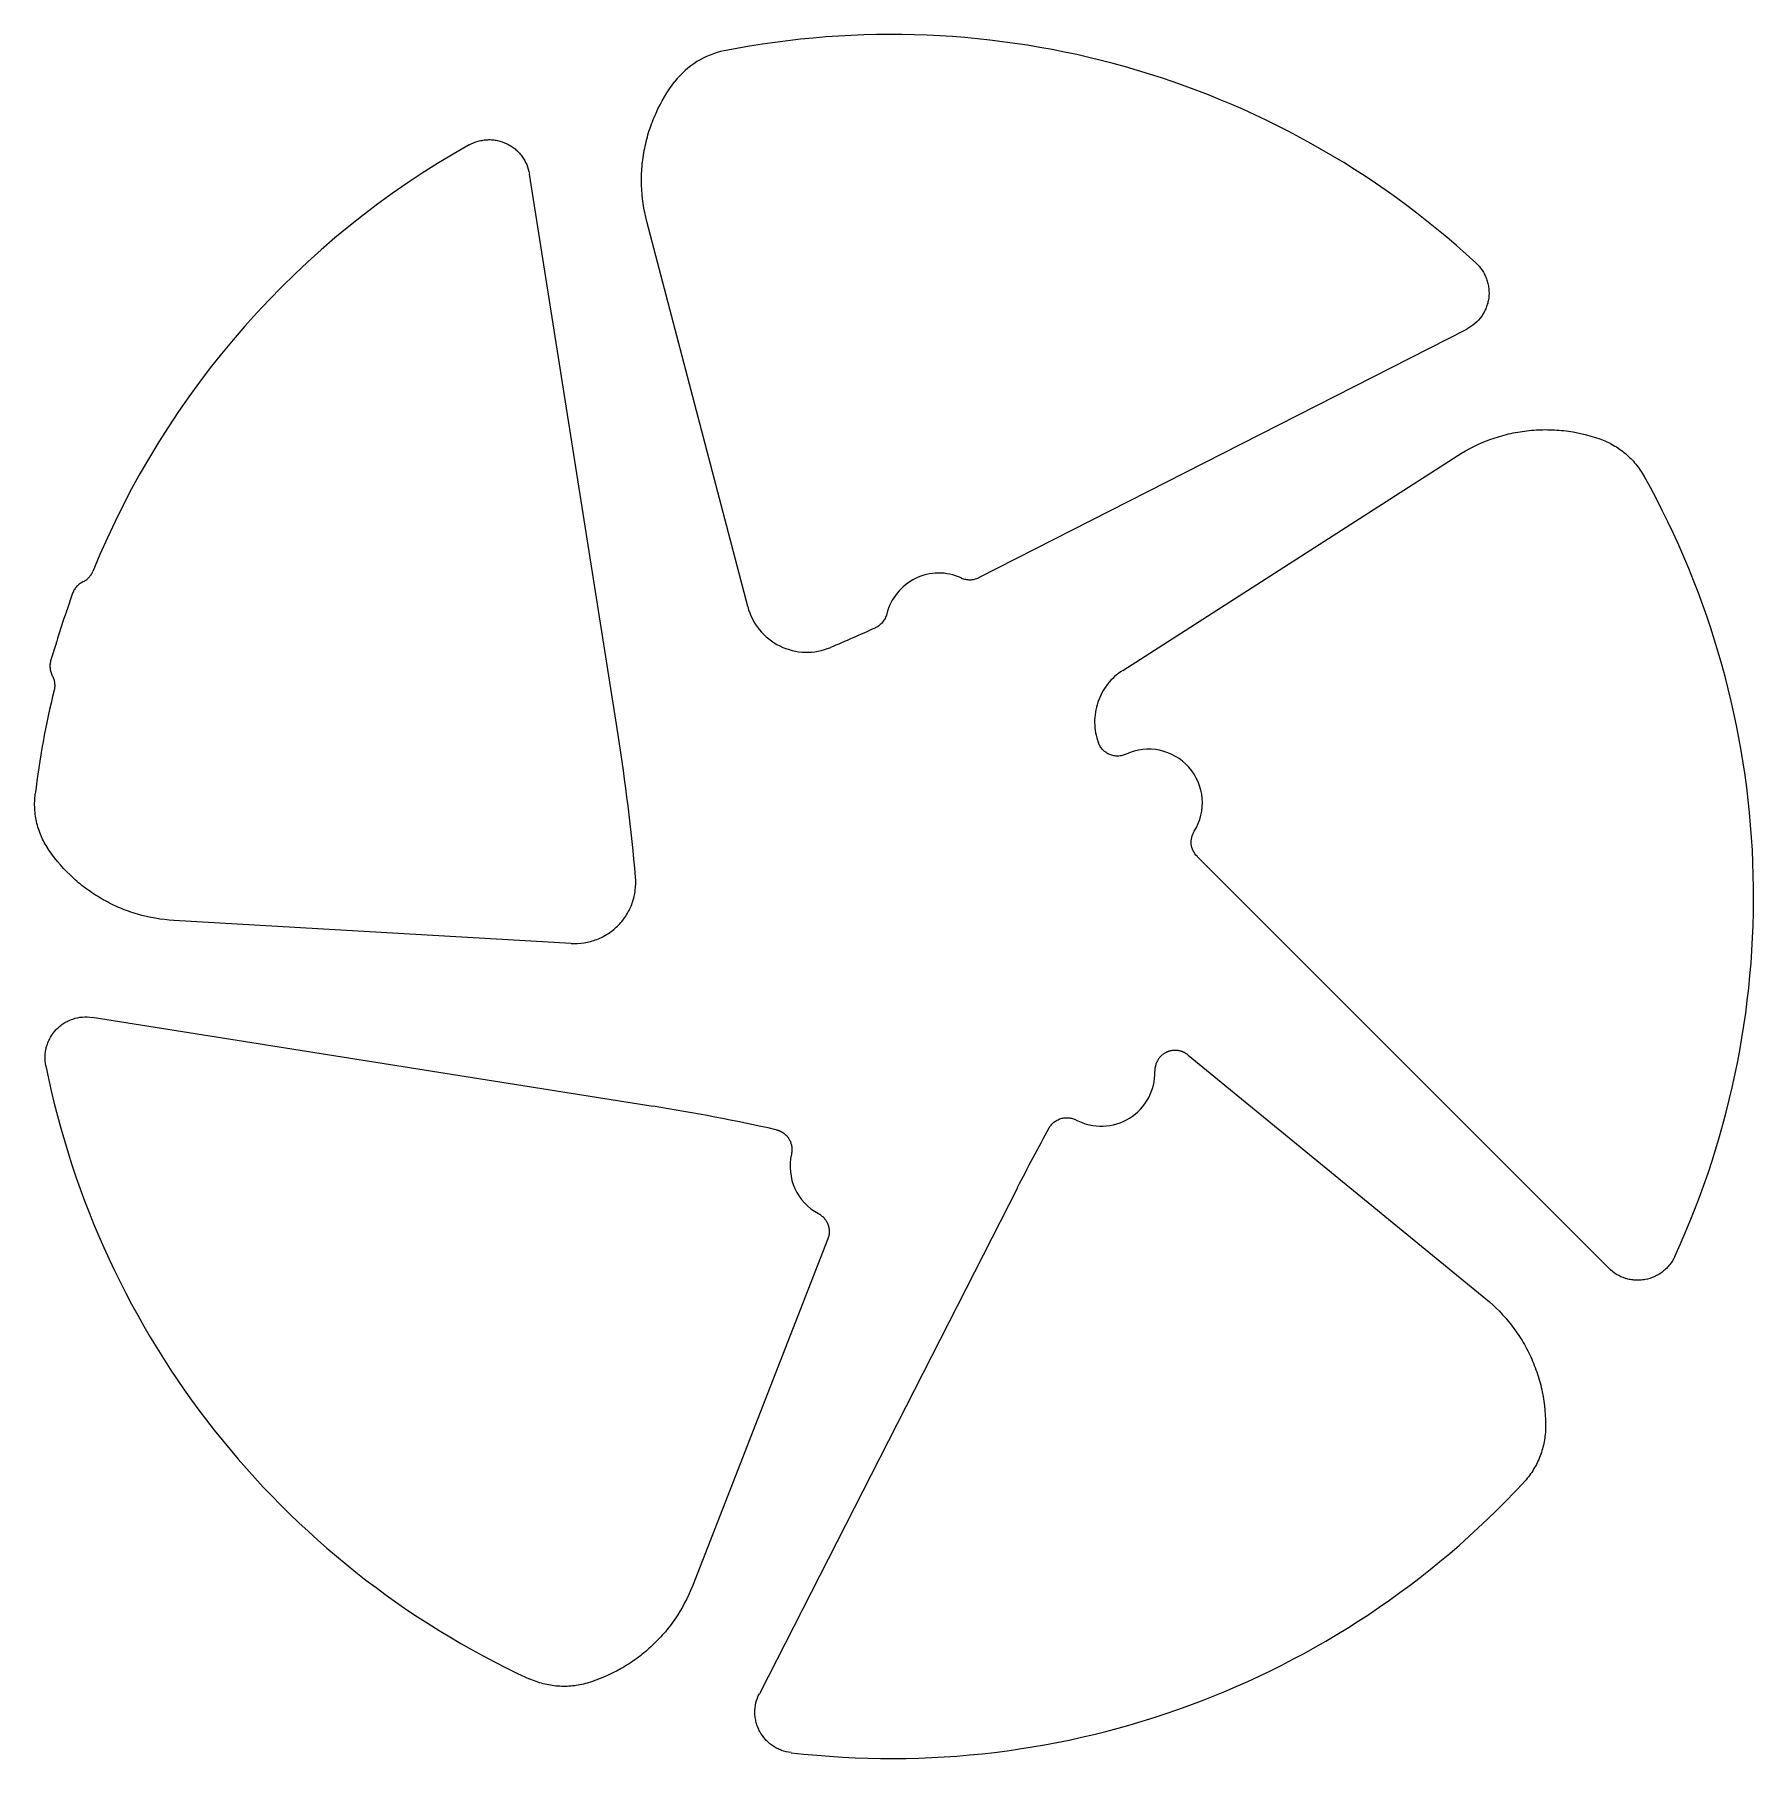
# Model space of a CAD drawing. Header units: inches. Extents: x 2 to 213, y 4 to 215.
import ezdxf

# ---------------------------------------------------------------- set-up
doc = ezdxf.new("R2010")
doc.units = ezdxf.units.IN
doc.header["$MEASUREMENT"] = 0

msp = doc.modelspace()

# ---------------------------------------------------------------- linework, layer by layer
at = {"color": 7, "linetype": 'Continuous', "lineweight": 15}
for p, q in [((73.83, 129.66), (62.98, 198.25)), ((89.68, 145.36), (77.35, 192.43)), ((117.94, 148.91), (177.59, 179.29)), ((135.54, 137.55), (176.49, 163.83)), ((7.09, 146.88), (6.44, 144.88)), ((5.12, 140.84), (4.48, 138.84)), ((145.88, 113.54), (194.97, 64.43)), ((68.08, 104.16), (19.51, 106.97)), ((78.12, 84.23), (9.53, 95.11)), ((143.53, 90.5), (179.93, 60.7)), ((122.65, 74.27), (91.1, 12.4)), ((99.47, 68.01), (82.91, 25.56))]:
    msp.add_line(p, q, dxfattribs=at)
for centre, radius, start, end in [((107.24, 109.9), 105.42, 47.325, 101.1697), ((107.24, 109.9), 105.42, 119.325, 157.8403), ((107.24, 109.9), 105.43, 335.325, 29.1697), ((113.05, 142.89), 6.56, 65.518, 166.2813), ((2.26, 370.55), 250, 292.9707, 294.3366), ((107.24, 109.9), 105.43, 166.1597, 173.1697), ((-173.1, 90.6), 250, 4.9707, 8.9873), ((138.71, 121.35), 6.56, 328.0159, 114.9943), ((322.69, 290.28), 250, 224.579, 224.9873), ((107.24, 109.9), 105.43, 191.325, 245.1697), ((132.9, 88.36), 6.56, 242.2965, 1.3624), ((38.95, -162.68), 250, 77.4835, 80.9873), ((345.37, -39.27), 250, 151.0995, 152.9873), ((101.42, 76.9), 6.56, 166.98, 241.8916), ((107.24, 109.9), 105.43, 263.325, 317.1697)]:
    msp.add_arc(centre, radius, start, end, dxfattribs=at)
at = {"color": 3}
for centre, radius, start, end in [((88.76, 203.46), 10.05, 101.146, 142.5458), ((96.9, 147.23), 7.46, 194.5516, 293.103)]:
    msp.add_arc(centre, radius, start, end, dxfattribs=at)
at = {"color": 7, "linetype": 'Continuous', "lineweight": 15}
msp.add_ellipse((5.78, 142.86), major_axis=(0.66, 2.02), ratio=0.026186, start_param=0, end_param=3.141593, dxfattribs=at)
for points, knots in [([(77.35, 192.43), (76.96, 193.9), (76.75, 195.39), (76.68, 197.65), (76.7, 198.4), (76.83, 199.92), (76.93, 200.67), (77.23, 202.14), (77.42, 202.87), (77.76, 203.94), (77.89, 204.3), (78.16, 205.01), (78.31, 205.36), (79.09, 207.09), (79.86, 208.38), (80.78, 209.58)], [0, 0, 0, 0, 0.25, 0.25, 0.375, 0.375, 0.5, 0.5, 0.625, 0.625, 0.6875, 0.6875, 0.75, 0.75, 1, 1, 1, 1]), ([(55.6, 201.81), (55.95, 202.01), (56.32, 202.16), (56.9, 202.32), (57.1, 202.37), (57.5, 202.43), (57.69, 202.45), (58.09, 202.46), (58.29, 202.46), (58.69, 202.42), (58.89, 202.39), (59.48, 202.27), (59.86, 202.14), (60.4, 201.88), (60.58, 201.78), (60.92, 201.57), (61.08, 201.45), (61.38, 201.19), (61.53, 201.06), (61.81, 200.77), (61.94, 200.61), (62.3, 200.13), (62.49, 199.78), (62.81, 199.04), (62.92, 198.65), (62.98, 198.25)], [0, 0, 0, 0, 0.125, 0.125, 0.1875, 0.1875, 0.25, 0.25, 0.3125, 0.3125, 0.375, 0.375, 0.5, 0.5, 0.5625, 0.5625, 0.625, 0.625, 0.6875, 0.6875, 0.75, 0.75, 0.875, 0.875, 1, 1, 1, 1]), ([(178.7, 187.41), (178.99, 187.13), (179.25, 186.83), (179.58, 186.33), (179.69, 186.15), (179.87, 185.8), (179.95, 185.61), (180.08, 185.24), (180.14, 185.05), (180.23, 184.66), (180.27, 184.46), (180.33, 183.86), (180.33, 183.46), (180.25, 182.86), (180.21, 182.66), (180.1, 182.28), (180.04, 182.09), (179.9, 181.72), (179.81, 181.53), (179.62, 181.18), (179.51, 181.01), (179.17, 180.52), (178.9, 180.22), (178.29, 179.7), (177.95, 179.47), (177.59, 179.29)], [0, 0, 0, 0, 0.125, 0.125, 0.1875, 0.1875, 0.25, 0.25, 0.3125, 0.3125, 0.375, 0.375, 0.5, 0.5, 0.5625, 0.5625, 0.625, 0.625, 0.6875, 0.6875, 0.75, 0.75, 0.875, 0.875, 1, 1, 1, 1]), ([(176.49, 163.83), (177.77, 164.65), (179.12, 165.31), (181.25, 166.07), (181.97, 166.29), (183.46, 166.64), (184.2, 166.77), (185.69, 166.94), (186.44, 166.99), (187.57, 166.99), (187.95, 166.98), (188.71, 166.94), (189.08, 166.91), (190.98, 166.7), (192.44, 166.36), (193.86, 165.86)], [0, 0, 0, 0, 0.25, 0.25, 0.375, 0.375, 0.5, 0.5, 0.625, 0.625, 0.6875, 0.6875, 0.75, 0.75, 1, 1, 1, 1]), ([(193.86, 165.86), (194.44, 165.66), (194.99, 165.4), (196.03, 164.81), (196.53, 164.46), (197.46, 163.67), (197.89, 163.24), (198.65, 162.31), (198.99, 161.81), (199.29, 161.28)], [0, 0, 0, 0, 0.25, 0.25, 0.5, 0.5, 0.75, 0.75, 1, 1, 1, 1]), ([(8.37, 148.36), (8.22, 148.28), (8.08, 148.19), (7.88, 148.04), (7.82, 147.99), (7.69, 147.87), (7.63, 147.81), (7.47, 147.62), (7.37, 147.49), (7.21, 147.2), (7.14, 147.04), (7.09, 146.88)], [0, 0, 0, 0, 0.25, 0.25, 0.375, 0.375, 0.5, 0.5, 0.75, 0.75, 1, 1, 1, 1]), ([(8.37, 148.36), (8.51, 148.42), (8.64, 148.5), (8.89, 148.68), (9, 148.78), (9.21, 149.01), (9.3, 149.13), (9.47, 149.38), (9.54, 149.52), (9.6, 149.66)], [0, 0, 0, 0, 0.25, 0.25, 0.5, 0.5, 0.75, 0.75, 1, 1, 1, 1]), ([(115.77, 148.86), (115.94, 148.78), (116.12, 148.73), (116.48, 148.65), (116.67, 148.63), (117.04, 148.64), (117.23, 148.67), (117.59, 148.76), (117.77, 148.82), (117.94, 148.91)], [0, 0, 0, 0, 0.25, 0.25, 0.5, 0.5, 0.75, 0.75, 1, 1, 1, 1]), ([(106.67, 144.44), (106.63, 144.26), (106.57, 144.08), (106.4, 143.75), (106.29, 143.59), (106.05, 143.3), (105.92, 143.17), (105.62, 142.94), (105.45, 142.84), (105.28, 142.77)], [0, 0, 0, 0, 0.25, 0.25, 0.5, 0.5, 0.75, 0.75, 1, 1, 1, 1]), ([(4.48, 138.84), (4.42, 138.68), (4.39, 138.52), (4.36, 138.27), (4.35, 138.19), (4.35, 138.02), (4.36, 137.93), (4.38, 137.68), (4.41, 137.52), (4.5, 137.2), (4.57, 137.04), (4.65, 136.89)], [0, 0, 0, 0, 0.25, 0.25, 0.375, 0.375, 0.5, 0.5, 0.75, 0.75, 1, 1, 1, 1]), ([(135.54, 137.55), (135.18, 137.32), (134.85, 137.07), (134.23, 136.5), (133.94, 136.2), (133.42, 135.53), (133.19, 135.18), (132.79, 134.44), (132.62, 134.05), (132.35, 133.25), (132.25, 132.84), (132.12, 132.01), (132.09, 131.6), (132.1, 130.75), (132.14, 130.33), (132.29, 129.51), (132.4, 129.1), (132.55, 128.7)], [0, 0, 0, 0, 0.125, 0.125, 0.25, 0.25, 0.375, 0.375, 0.5, 0.5, 0.625, 0.625, 0.75, 0.75, 0.875, 0.875, 1, 1, 1, 1]), ([(4.65, 136.89), (4.72, 136.76), (4.78, 136.61), (4.87, 136.32), (4.9, 136.18), (4.94, 135.87), (4.95, 135.72), (4.93, 135.42), (4.91, 135.26), (4.87, 135.12)], [0, 0, 0, 0, 0.25, 0.25, 0.5, 0.5, 0.75, 0.75, 1, 1, 1, 1]), ([(135.94, 127.3), (135.78, 127.23), (135.62, 127.17), (135.29, 127.1), (135.12, 127.07), (134.77, 127.06), (134.6, 127.08), (134.35, 127.12), (134.27, 127.14), (134.1, 127.19), (134.02, 127.22), (133.78, 127.32), (133.63, 127.4), (133.35, 127.59), (133.22, 127.7), (132.98, 127.95), (132.87, 128.09), (132.69, 128.38), (132.61, 128.53), (132.55, 128.69)], [0, 0, 0, 0, 0.125, 0.125, 0.25, 0.25, 0.375, 0.375, 0.4375, 0.4375, 0.5, 0.5, 0.625, 0.625, 0.75, 0.75, 0.875, 0.875, 1, 1, 1, 1]), ([(4.26, 115.54), (3.91, 116.04), (3.62, 116.57), (3.12, 117.66), (2.92, 118.24), (2.63, 119.42), (2.54, 120.02), (2.47, 121.22), (2.49, 121.83), (2.56, 122.43)], [0, 0, 0, 0, 0.25, 0.25, 0.5, 0.5, 0.75, 0.75, 1, 1, 1, 1]), ([(144.62, 114.81), (144.43, 115.01), (144.27, 115.23), (144.03, 115.74), (143.95, 116.01), (143.89, 116.56), (143.9, 116.84), (144.03, 117.38), (144.13, 117.64), (144.28, 117.88)], [0, 0, 0, 0, 0.25, 0.25, 0.5, 0.5, 0.75, 0.75, 1, 1, 1, 1]), ([(19.51, 106.97), (17.99, 107.06), (16.5, 107.32), (14.34, 107.95), (13.62, 108.2), (12.22, 108.79), (11.54, 109.13), (10.23, 109.86), (9.6, 110.27), (8.68, 110.93), (8.38, 111.16), (7.79, 111.63), (7.51, 111.88), (6.1, 113.16), (5.11, 114.3), (4.26, 115.54)], [0, 0, 0, 0, 0.25, 0.25, 0.375, 0.375, 0.5, 0.5, 0.625, 0.625, 0.6875, 0.6875, 0.75, 0.75, 1, 1, 1, 1]), ([(68.08, 104.16), (68.62, 104.13), (69.15, 104.15), (69.94, 104.28), (70.2, 104.33), (70.72, 104.47), (70.98, 104.55), (71.73, 104.84), (72.2, 105.09), (72.87, 105.53), (73.09, 105.69), (73.5, 106.03), (73.7, 106.22), (74.07, 106.6), (74.24, 106.8), (74.57, 107.22), (74.73, 107.44), (75.15, 108.13), (75.38, 108.6), (75.65, 109.36), (75.72, 109.62), (75.85, 110.14), (75.89, 110.4), (75.99, 111.19), (76, 111.73), (75.96, 112.26)], [0, 0, 0, 0, 0.125, 0.125, 0.1875, 0.1875, 0.25, 0.25, 0.375, 0.375, 0.4375, 0.4375, 0.5, 0.5, 0.5625, 0.5625, 0.625, 0.625, 0.75, 0.75, 0.8125, 0.8125, 0.875, 0.875, 1, 1, 1, 1]), ([(3.86, 89.19), (3.78, 89.59), (3.75, 89.99), (3.78, 90.59), (3.8, 90.79), (3.86, 91.18), (3.9, 91.38), (4.01, 91.76), (4.08, 91.95), (4.24, 92.32), (4.33, 92.5), (4.63, 93.02), (4.86, 93.34), (5.28, 93.78), (5.43, 93.92), (5.74, 94.17), (5.9, 94.29), (6.24, 94.5), (6.41, 94.6), (6.77, 94.77), (6.96, 94.85), (7.53, 95.04), (7.92, 95.12), (8.73, 95.19), (9.13, 95.17), (9.53, 95.11)], [0, 0, 0, 0, 0.125, 0.125, 0.1875, 0.1875, 0.25, 0.25, 0.3125, 0.3125, 0.375, 0.375, 0.5, 0.5, 0.5625, 0.5625, 0.625, 0.625, 0.6875, 0.6875, 0.75, 0.75, 0.875, 0.875, 1, 1, 1, 1]), ([(143.53, 90.5), (143.5, 90.53), (143.44, 90.57), (143.35, 90.64), (143.26, 90.7), (143.16, 90.75), (143.07, 90.81), (142.97, 90.85), (142.88, 90.89), (142.78, 90.93), (142.68, 90.97), (142.58, 90.99), (142.48, 91.02), (142.38, 91.04), (142.28, 91.06), (142.18, 91.07), (142.09, 91.08), (141.99, 91.08), (141.89, 91.08), (141.8, 91.08), (141.7, 91.07), (141.61, 91.06), (141.52, 91.05), (141.43, 91.03), (141.34, 91.01), (141.25, 90.99), (141.17, 90.96), (141.09, 90.93), (141, 90.9), (140.93, 90.87), (140.82, 90.82), (140.69, 90.75), (140.54, 90.65), (140.39, 90.54), (140.24, 90.42), (140.11, 90.28), (139.98, 90.13), (139.87, 89.96), (139.76, 89.79), (139.67, 89.6), (139.59, 89.4), (139.53, 89.19), (139.49, 88.97), (139.46, 88.75), (139.46, 88.6), (139.46, 88.52)], [0, 0, 0, 0, 0.019659, 0.039145, 0.058457, 0.077595, 0.096559, 0.11535, 0.133968, 0.152413, 0.170684, 0.188783, 0.20671, 0.224464, 0.242046, 0.259457, 0.276696, 0.293764, 0.310662, 0.327389, 0.343946, 0.360333, 0.376552, 0.392602, 0.408483, 0.424198, 0.439745, 0.455126, 0.470341, 0.485391, 0.500277, 0.531422, 0.56325, 0.595766, 0.628976, 0.662884, 0.697494, 0.73281, 0.768835, 0.805572, 0.843022, 0.881189, 0.920073, 0.959677, 1, 1, 1, 1]), ([(126.51, 81.55), (126.59, 81.69), (126.68, 81.82), (126.83, 82.01), (126.89, 82.07), (127, 82.18), (127.06, 82.23), (127.25, 82.39), (127.38, 82.47), (127.67, 82.62), (127.82, 82.69), (128.12, 82.78), (128.28, 82.81), (128.52, 82.83), (128.6, 82.84), (128.76, 82.84), (128.84, 82.83), (129.08, 82.81), (129.24, 82.78), (129.55, 82.69), (129.7, 82.63), (129.85, 82.55)], [0, 0, 0, 0, 0.125, 0.125, 0.1875, 0.1875, 0.25, 0.25, 0.375, 0.375, 0.5, 0.5, 0.625, 0.625, 0.6875, 0.6875, 0.75, 0.75, 0.875, 0.875, 1, 1, 1, 1]), ([(93.14, 81.38), (93.17, 81.37), (93.25, 81.35), (93.36, 81.32), (93.46, 81.28), (93.57, 81.24), (93.67, 81.19), (93.77, 81.14), (93.87, 81.09), (93.96, 81.03), (94.05, 80.97), (94.14, 80.9), (94.22, 80.83), (94.3, 80.76), (94.38, 80.69), (94.45, 80.61), (94.52, 80.53), (94.59, 80.45), (94.65, 80.36), (94.72, 80.25), (94.81, 80.1), (94.9, 79.9), (94.97, 79.7), (95.03, 79.5), (95.07, 79.28), (95.09, 79.06), (95.09, 78.83), (95.07, 78.61), (95.04, 78.46), (95.02, 78.38)], [0, 0, 0, 0, 0.029298, 0.058414, 0.087349, 0.116102, 0.144674, 0.173066, 0.201276, 0.229307, 0.257158, 0.284829, 0.312322, 0.339635, 0.366771, 0.393728, 0.420508, 0.447111, 0.473538, 0.499788, 0.552566, 0.606036, 0.660202, 0.715068, 0.770638, 0.826913, 0.883897, 0.941592, 1, 1, 1, 1]), ([(98.33, 71.11), (98.36, 71.1), (98.43, 71.06), (98.53, 71), (98.62, 70.93), (98.71, 70.86), (98.8, 70.78), (98.89, 70.7), (98.97, 70.62), (99.05, 70.53), (99.12, 70.44), (99.19, 70.35), (99.26, 70.25), (99.32, 70.15), (99.37, 70.05), (99.42, 69.94), (99.47, 69.84), (99.51, 69.73), (99.54, 69.62), (99.57, 69.5), (99.6, 69.39), (99.62, 69.27), (99.63, 69.16), (99.64, 69.04), (99.64, 68.93), (99.64, 68.81), (99.63, 68.69), (99.62, 68.58), (99.6, 68.46), (99.58, 68.35), (99.55, 68.23), (99.51, 68.12), (99.49, 68.05), (99.47, 68.01)], [0, 0, 0, 0, 0.032267, 0.064528, 0.096785, 0.129038, 0.161287, 0.193533, 0.225775, 0.258016, 0.290255, 0.322492, 0.354729, 0.386965, 0.419201, 0.451438, 0.483676, 0.515915, 0.548156, 0.5804, 0.612646, 0.644896, 0.677149, 0.709407, 0.74167, 0.773938, 0.806212, 0.838491, 0.870778, 0.903072, 0.935373, 0.967682, 1, 1, 1, 1]), ([(203.03, 65.88), (202.87, 65.52), (202.66, 65.18), (202.28, 64.71), (202.15, 64.56), (201.86, 64.27), (201.71, 64.14), (201.4, 63.89), (201.24, 63.78), (200.89, 63.57), (200.71, 63.48), (200.16, 63.23), (199.78, 63.12), (199.19, 63.01), (198.99, 62.98), (198.59, 62.96), (198.39, 62.96), (197.99, 62.98), (197.79, 63.01), (197.4, 63.08), (197.2, 63.13), (196.63, 63.31), (196.27, 63.47), (195.58, 63.89), (195.26, 64.14), (194.97, 64.43)], [0, 0, 0, 0, 0.125, 0.125, 0.1875, 0.1875, 0.25, 0.25, 0.3125, 0.3125, 0.375, 0.375, 0.5, 0.5, 0.5625, 0.5625, 0.625, 0.625, 0.6875, 0.6875, 0.75, 0.75, 0.875, 0.875, 1, 1, 1, 1]), ([(179.93, 60.7), (181.11, 59.73), (182.15, 58.65), (183.53, 56.86), (183.96, 56.24), (184.75, 54.94), (185.11, 54.27), (185.73, 52.9), (186.01, 52.21), (186.36, 51.13), (186.47, 50.77), (186.66, 50.04), (186.75, 49.67), (187.13, 47.81), (187.27, 46.31), (187.23, 44.8)], [0, 0, 0, 0, 0.25, 0.25, 0.375, 0.375, 0.5, 0.5, 0.625, 0.625, 0.6875, 0.6875, 0.75, 0.75, 1, 1, 1, 1]), ([(187.23, 44.8), (187.21, 44.19), (187.14, 43.59), (186.9, 42.41), (186.72, 41.84), (186.26, 40.7), (185.98, 40.17), (185.34, 39.15), (184.97, 38.67), (184.55, 38.22)], [0, 0, 0, 0, 0.25, 0.25, 0.5, 0.5, 0.75, 0.75, 1, 1, 1, 1]), ([(82.91, 25.56), (82.35, 24.14), (81.65, 22.81), (80.38, 20.94), (79.92, 20.34), (78.92, 19.19), (78.4, 18.65), (77.29, 17.63), (76.71, 17.15), (75.8, 16.48), (75.49, 16.27), (74.85, 15.86), (74.53, 15.66), (72.88, 14.72), (71.49, 14.13), (70.05, 13.7)], [0, 0, 0, 0, 0.25, 0.25, 0.375, 0.375, 0.5, 0.5, 0.625, 0.625, 0.6875, 0.6875, 0.75, 0.75, 1, 1, 1, 1]), ([(70.05, 13.7), (69.46, 13.53), (68.87, 13.41), (67.67, 13.28), (67.07, 13.27), (65.85, 13.36), (65.25, 13.46), (64.09, 13.76), (63.52, 13.96), (62.96, 14.22)], [0, 0, 0, 0, 0.25, 0.25, 0.5, 0.5, 0.75, 0.75, 1, 1, 1, 1]), ([(94.98, 5.19), (94.58, 5.23), (94.19, 5.33), (93.63, 5.53), (93.44, 5.62), (93.09, 5.8), (92.91, 5.9), (92.58, 6.12), (92.43, 6.25), (92.12, 6.51), (91.98, 6.65), (91.57, 7.1), (91.34, 7.42), (91.06, 7.95), (90.97, 8.13), (90.83, 8.51), (90.76, 8.7), (90.67, 9.08), (90.63, 9.28), (90.57, 9.68), (90.56, 9.88), (90.55, 10.48), (90.6, 10.88), (90.78, 11.66), (90.92, 12.04), (91.1, 12.4)], [0, 0, 0, 0, 0.125, 0.125, 0.1875, 0.1875, 0.25, 0.25, 0.3125, 0.3125, 0.375, 0.375, 0.5, 0.5, 0.5625, 0.5625, 0.625, 0.625, 0.6875, 0.6875, 0.75, 0.75, 0.875, 0.875, 1, 1, 1, 1])]:
    msp.add_open_spline(points, degree=3, knots=knots, dxfattribs=at)

doc.saveas('drawing.dxf')
